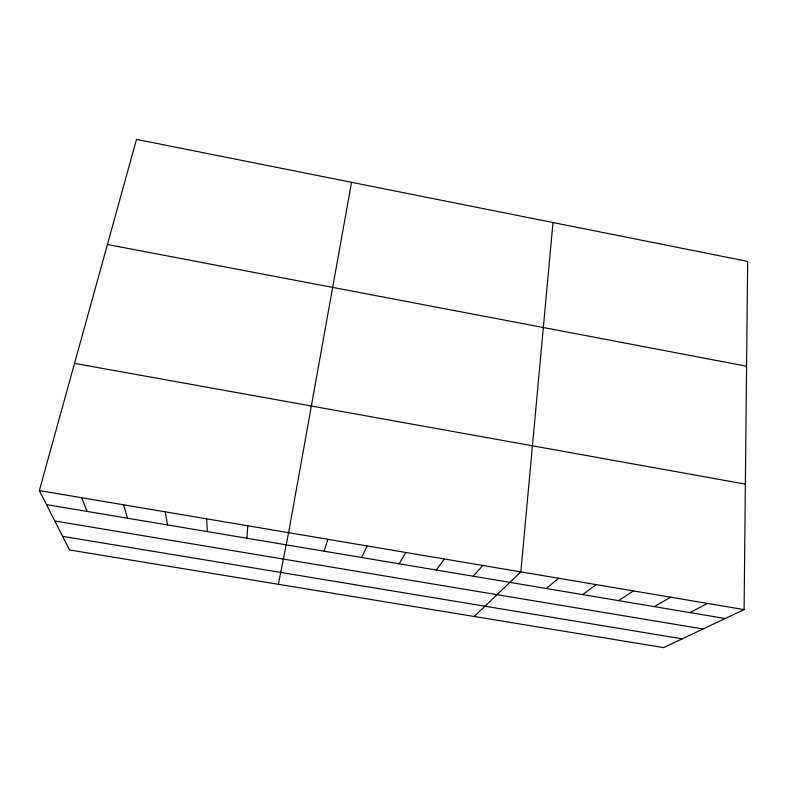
<?xml version="1.0" encoding="UTF-8"?>
<svg xmlns="http://www.w3.org/2000/svg" width="787" height="787" viewBox="0 0 787 787"><rect width="100%" height="100%" fill="white"/><g stroke="black" fill="none" stroke-linecap="round" stroke-linejoin="round"><path stroke-width="1.18" d="M744.089 609.6L747.65 261.402L136.505 139.378L39.35 490.576L69.581 549.975L663.648 647.622L744.089 609.6L39.35 490.576M246.902 538.249L247.767 525.785M553.005 222.544L520.827 571.893L474.207 616.487M351.553 182.318L288.593 532.671L278.382 584.298M324.067 551.195L327.943 539.321M361.695 557.511L367.027 545.922M399.098 563.787L405.866 552.484M436.254 570.024L444.439 558.996M473.174 576.222L482.756 565.469M546.326 588.499L558.642 578.278M582.557 594.578L596.212 584.633M618.552 600.619L633.545 590.929M654.331 606.62L670.632 597.195M689.884 612.591L707.474 603.422M62.655 536.36L682.221 638.847M54.834 521.004L703.076 628.99M46.492 504.615L725.221 618.523M74.539 363.387L745.368 484.123M107.416 244.511L746.578 366.211M81.622 497.718L87.111 511.432M123.589 504.811L127.464 518.2M165.27 511.845L167.542 524.929M206.666 518.84L207.355 531.609"/></g></svg>
